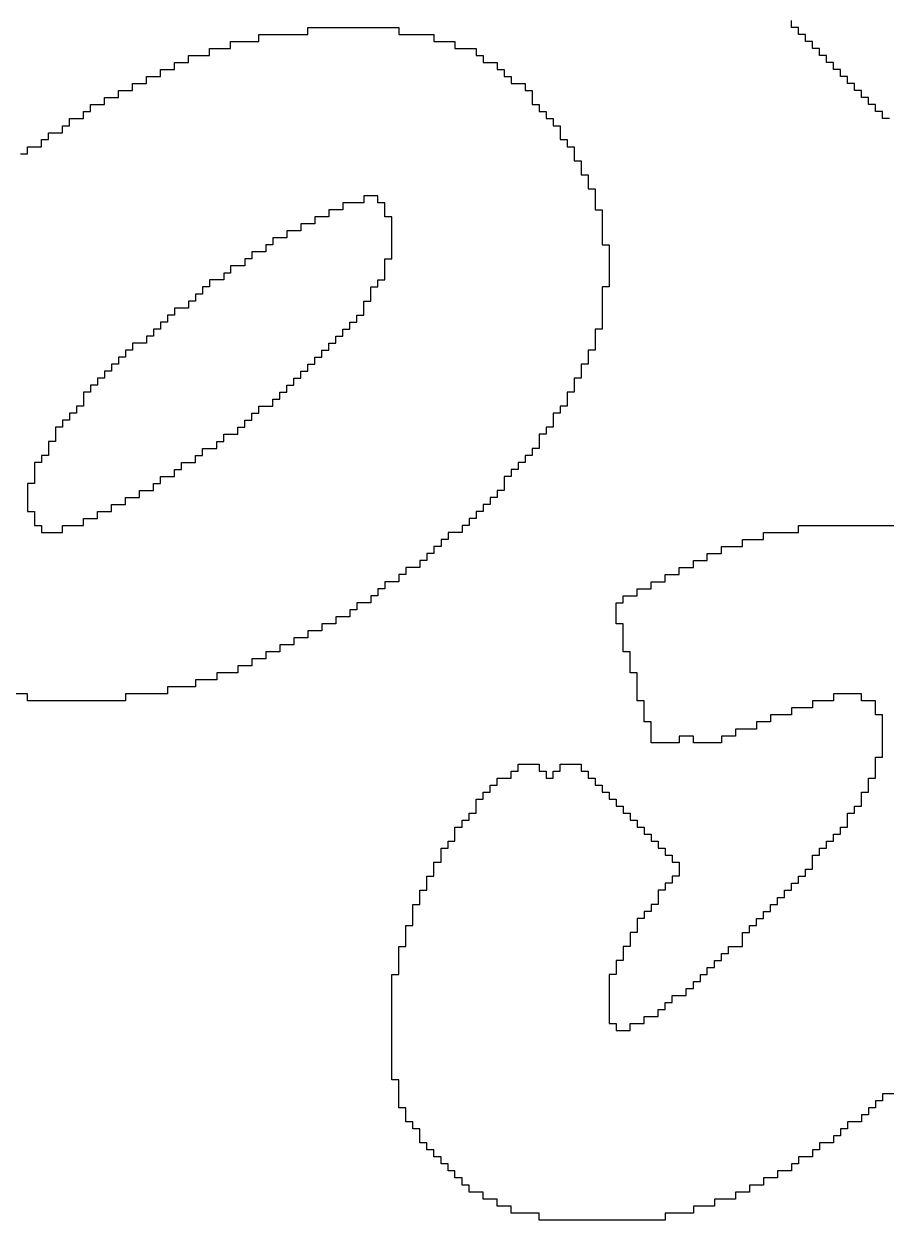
# Model space of a CAD drawing. Header units: millimetres. Extents: x 38.3 to 116.8, y 314 to 397.1.
# Drawn here: x 93.786 to 95.008, y 373.24 to 374.934 of the extents above; entities that cross this region are included whole.
import ezdxf

# ---------------------------------------------------------------- set-up
doc = ezdxf.new("R2010")
doc.units = ezdxf.units.MM
doc.layers.add('TopOverlay', color=2, linetype='Continuous')

# ---------------------------------------------------------------- blocks, each defined once
blk = doc.blocks.new('4S6TMP_L____85')
at = {"layer": 'TopOverlay'}
for p, q in [((-4.0592, -3.7853), (-4.0592, -3.7753)), ((-4.7446, -3.7952), (-4.7446, -3.7853)), ((-4.7446, -3.7853), (-4.6155, -3.7853)), ((-4.6155, -3.7853), (-4.6155, -3.7952)), ((-4.0492, -3.7853), (-4.0592, -3.7853)), ((-4.0492, -3.7952), (-4.0492, -3.7853)), ((-4.8539, -3.8151), (-4.8539, -3.8051)), ((-4.8539, -3.8051), (-4.8141, -3.8051)), ((-4.8141, -3.8051), (-4.8141, -3.7952)), ((-4.8141, -3.7952), (-4.7446, -3.7952)), ((-4.6155, -3.7952), (-4.5658, -3.7952)), ((-4.5658, -3.7952), (-4.5658, -3.8051)), ((-4.5658, -3.8051), (-4.536, -3.8051)), ((-4.536, -3.8051), (-4.536, -3.8151)), ((-4.0393, -3.7952), (-4.0492, -3.7952)), ((-4.0393, -3.8051), (-4.0393, -3.7952)), ((-4.0294, -3.8051), (-4.0393, -3.8051)), ((-4.0294, -3.8151), (-4.0294, -3.8051)), ((-4.9135, -3.8349), (-4.9135, -3.825)), ((-4.9135, -3.825), (-4.8837, -3.825)), ((-4.8837, -3.825), (-4.8837, -3.8151)), ((-4.8837, -3.8151), (-4.8539, -3.8151)), ((-4.536, -3.8151), (-4.5062, -3.8151)), ((-4.5062, -3.8151), (-4.5062, -3.825)), ((-4.5062, -3.825), (-4.4962, -3.825)), ((-4.4962, -3.825), (-4.4962, -3.8349)), ((-4.0194, -3.8151), (-4.0294, -3.8151)), ((-4.0194, -3.825), (-4.0194, -3.8151)), ((-4.0095, -3.825), (-4.0194, -3.825)), ((-4.0095, -3.8349), (-4.0095, -3.825)), ((-4.9333, -3.8449), (-4.9333, -3.8349)), ((-4.9333, -3.8349), (-4.9135, -3.8349)), ((-4.4962, -3.8349), (-4.4764, -3.8349)), ((-4.4764, -3.8349), (-4.4764, -3.8449)), ((-3.9996, -3.8349), (-4.0095, -3.8349)), ((-3.9996, -3.8449), (-3.9996, -3.8349)), ((-4.9731, -3.8647), (-4.9731, -3.8548)), ((-4.9731, -3.8548), (-4.9532, -3.8548)), ((-4.9532, -3.8548), (-4.9532, -3.8449)), ((-4.9532, -3.8449), (-4.9333, -3.8449)), ((-4.4764, -3.8449), (-4.4664, -3.8449)), ((-4.4664, -3.8449), (-4.4664, -3.8548)), ((-4.4664, -3.8548), (-4.4565, -3.8548)), ((-4.4565, -3.8548), (-4.4565, -3.8647)), ((-3.9896, -3.8449), (-3.9996, -3.8449)), ((-3.9896, -3.8548), (-3.9896, -3.8449)), ((-3.9797, -3.8548), (-3.9896, -3.8548)), ((-3.9797, -3.8647), (-3.9797, -3.8548)), ((-5.0128, -3.8846), (-5.0128, -3.8747)), ((-5.0128, -3.8747), (-4.9929, -3.8747)), ((-4.9929, -3.8747), (-4.9929, -3.8647)), ((-4.9929, -3.8647), (-4.9731, -3.8647)), ((-4.4565, -3.8647), (-4.4366, -3.8647)), ((-4.4366, -3.8647), (-4.4366, -3.8747)), ((-4.4366, -3.8747), (-4.4267, -3.8747)), ((-4.4267, -3.8747), (-4.4267, -3.8846)), ((-3.9697, -3.8647), (-3.9797, -3.8647)), ((-3.9697, -3.8747), (-3.9697, -3.8647)), ((-3.9598, -3.8747), (-3.9697, -3.8747)), ((-3.9598, -3.8846), (-3.9598, -3.8747)), ((-5.0525, -3.9045), (-5.0525, -3.8946)), ((-5.0525, -3.8946), (-5.0327, -3.8946)), ((-5.0327, -3.8946), (-5.0327, -3.8846)), ((-5.0327, -3.8846), (-5.0128, -3.8846)), ((-4.4267, -3.8846), (-4.4267, -3.8946)), ((-4.4267, -3.8946), (-4.4168, -3.8946)), ((-4.4168, -3.8946), (-4.4168, -3.9045)), ((-3.9499, -3.8846), (-3.9598, -3.8846)), ((-3.9499, -3.8946), (-3.9499, -3.8846)), ((-3.9399, -3.8946), (-3.9499, -3.8946)), ((-3.9399, -3.9045), (-3.9399, -3.8946)), ((-5.0625, -3.9144), (-5.0625, -3.9045)), ((-5.0625, -3.9045), (-5.0525, -3.9045)), ((-4.4168, -3.9045), (-4.4068, -3.9045)), ((-4.4068, -3.9045), (-4.4068, -3.9144)), ((-3.93, -3.9045), (-3.9399, -3.9045)), ((-3.93, -3.9144), (-3.93, -3.9045)), ((-5.0923, -3.9343), (-5.0923, -3.9244)), ((-5.0923, -3.9244), (-5.0823, -3.9244)), ((-5.0823, -3.9244), (-5.0823, -3.9144)), ((-5.0823, -3.9144), (-5.0625, -3.9144)), ((-4.4068, -3.9144), (-4.3969, -3.9144)), ((-4.3969, -3.9144), (-4.3969, -3.9244)), ((-4.3969, -3.9244), (-4.387, -3.9244)), ((-4.387, -3.9244), (-4.387, -3.9343)), ((-3.9201, -3.9144), (-3.93, -3.9144)), ((-5.1221, -3.9542), (-5.1221, -3.9442)), ((-5.1221, -3.9442), (-5.1121, -3.9442)), ((-5.1121, -3.9442), (-5.1121, -3.9343)), ((-5.1121, -3.9343), (-5.0923, -3.9343)), ((-4.387, -3.9343), (-4.387, -3.9442)), ((-4.387, -3.9442), (-4.377, -3.9442)), ((-4.377, -3.9442), (-4.377, -3.9542)), ((-5.1419, -3.9641), (-5.1419, -3.9542)), ((-5.1419, -3.9542), (-5.1221, -3.9542)), ((-4.377, -3.9542), (-4.3671, -3.9542)), ((-4.3671, -3.9542), (-4.3671, -3.9641)), ((-5.1519, -3.9641), (-5.1419, -3.9641)), ((-4.3671, -3.9641), (-4.3671, -3.974)), ((-4.3671, -3.974), (-4.3572, -3.974)), ((-4.3572, -3.974), (-4.3572, -3.984)), ((-4.3572, -3.984), (-4.3572, -3.9939)), ((-4.3572, -3.9939), (-4.3472, -3.9939)), ((-4.3472, -3.9939), (-4.3472, -4.0038)), ((-4.3472, -4.0038), (-4.3472, -4.0138)), ((-4.3472, -4.0138), (-4.3373, -4.0138)), ((-4.3373, -4.0138), (-4.3373, -4.0237)), ((-4.6453, -4.0237), (-4.6651, -4.0237)), ((-4.6651, -4.0237), (-4.6651, -4.0336)), ((-4.6453, -4.0336), (-4.6453, -4.0237)), ((-4.3373, -4.0237), (-4.3373, -4.0336)), ((-4.6949, -4.0436), (-4.7148, -4.0436)), ((-4.7148, -4.0436), (-4.7148, -4.0535)), ((-4.6651, -4.0336), (-4.6949, -4.0336)), ((-4.6949, -4.0336), (-4.6949, -4.0436)), ((-4.6353, -4.0336), (-4.6453, -4.0336)), ((-4.6353, -4.0436), (-4.6353, -4.0336)), ((-4.6353, -4.0535), (-4.6353, -4.0436)), ((-4.3373, -4.0336), (-4.3373, -4.0436)), ((-4.3373, -4.0436), (-4.3274, -4.0436)), ((-4.3274, -4.0436), (-4.3274, -4.0535)), ((-4.7347, -4.0634), (-4.7545, -4.0634)), ((-4.7545, -4.0634), (-4.7545, -4.0734)), ((-4.7148, -4.0535), (-4.7347, -4.0535)), ((-4.7347, -4.0535), (-4.7347, -4.0634)), ((-4.6254, -4.0535), (-4.6353, -4.0535)), ((-4.6254, -4.0634), (-4.6254, -4.0535)), ((-4.6254, -4.0734), (-4.6254, -4.0634)), ((-4.3274, -4.0535), (-4.3274, -4.0634)), ((-4.3274, -4.0634), (-4.3274, -4.0734)), ((-4.7545, -4.0734), (-4.7744, -4.0734)), ((-4.7744, -4.0734), (-4.7744, -4.0833)), ((-4.6254, -4.0833), (-4.6254, -4.0734)), ((-4.3274, -4.0734), (-4.3274, -4.0833)), ((-4.7943, -4.0932), (-4.8042, -4.0932)), ((-4.8042, -4.0932), (-4.8042, -4.1032)), ((-4.7744, -4.0833), (-4.7943, -4.0833)), ((-4.7943, -4.0833), (-4.7943, -4.0932)), ((-4.6254, -4.0932), (-4.6254, -4.0833)), ((-4.6254, -4.1032), (-4.6254, -4.0932)), ((-4.3274, -4.0833), (-4.3274, -4.0932)), ((-4.3274, -4.0932), (-4.3174, -4.0932)), ((-4.3174, -4.0932), (-4.3174, -4.1032)), ((-4.8241, -4.1131), (-4.834, -4.1131)), ((-4.834, -4.1131), (-4.834, -4.123)), ((-4.8042, -4.1032), (-4.8241, -4.1032)), ((-4.8241, -4.1032), (-4.8241, -4.1131)), ((-4.6353, -4.123), (-4.6353, -4.1131)), ((-4.6353, -4.1131), (-4.6254, -4.1131)), ((-4.6254, -4.1131), (-4.6254, -4.1032)), ((-4.3174, -4.1032), (-4.3174, -4.1131)), ((-4.3174, -4.1131), (-4.3174, -4.123)), ((-4.834, -4.123), (-4.8539, -4.123)), ((-4.8539, -4.123), (-4.8539, -4.133)), ((-4.6353, -4.133), (-4.6353, -4.123)), ((-4.3174, -4.123), (-4.3174, -4.133)), ((-4.8638, -4.1429), (-4.8837, -4.1429)), ((-4.8837, -4.1429), (-4.8837, -4.1528)), ((-4.8539, -4.133), (-4.8638, -4.133)), ((-4.8638, -4.133), (-4.8638, -4.1429)), ((-4.6453, -4.1528), (-4.6453, -4.1429)), ((-4.6453, -4.1429), (-4.6353, -4.1429)), ((-4.6353, -4.1429), (-4.6353, -4.133)), ((-4.3174, -4.133), (-4.3174, -4.1429)), ((-4.3174, -4.1429), (-4.3174, -4.1528)), ((-4.8936, -4.1628), (-4.9035, -4.1628)), ((-4.9035, -4.1628), (-4.9035, -4.1727)), ((-4.8837, -4.1528), (-4.8936, -4.1528)), ((-4.8936, -4.1528), (-4.8936, -4.1628)), ((-4.6552, -4.1628), (-4.6552, -4.1528)), ((-4.6552, -4.1528), (-4.6453, -4.1528)), ((-4.6552, -4.1727), (-4.6552, -4.1628)), ((-4.3174, -4.1528), (-4.3274, -4.1528)), ((-4.3274, -4.1528), (-4.3274, -4.1628)), ((-4.3274, -4.1628), (-4.3274, -4.1727)), ((-4.9135, -4.1826), (-4.9333, -4.1826)), ((-4.9333, -4.1826), (-4.9333, -4.1926)), ((-4.9035, -4.1727), (-4.9135, -4.1727)), ((-4.9135, -4.1727), (-4.9135, -4.1826)), ((-4.6651, -4.1826), (-4.6651, -4.1727)), ((-4.6651, -4.1727), (-4.6552, -4.1727)), ((-4.6651, -4.1926), (-4.6651, -4.1826)), ((-4.3274, -4.1727), (-4.3274, -4.1826)), ((-4.3274, -4.1826), (-4.3274, -4.1926)), ((-4.9333, -4.1926), (-4.9433, -4.1926)), ((-4.9433, -4.1926), (-4.9433, -4.2025)), ((-4.6751, -4.2025), (-4.6751, -4.1926)), ((-4.6751, -4.1926), (-4.6651, -4.1926)), ((-4.3274, -4.1926), (-4.3274, -4.2025)), ((-4.9532, -4.2124), (-4.9631, -4.2124)), ((-4.9631, -4.2124), (-4.9631, -4.2224)), ((-4.9433, -4.2025), (-4.9532, -4.2025)), ((-4.9532, -4.2025), (-4.9532, -4.2124)), ((-4.6949, -4.2224), (-4.6949, -4.2124)), ((-4.6949, -4.2124), (-4.685, -4.2124)), ((-4.685, -4.2124), (-4.685, -4.2025)), ((-4.685, -4.2025), (-4.6751, -4.2025)), ((-4.3274, -4.2124), (-4.3373, -4.2124)), ((-4.3373, -4.2124), (-4.3373, -4.2224)), ((-4.3274, -4.2025), (-4.3274, -4.2124)), ((-4.9731, -4.2323), (-4.9929, -4.2323)), ((-4.9929, -4.2323), (-4.9929, -4.2422)), ((-4.9631, -4.2224), (-4.9731, -4.2224)), ((-4.9731, -4.2224), (-4.9731, -4.2323)), ((-4.7148, -4.2422), (-4.7148, -4.2323)), ((-4.7148, -4.2323), (-4.7049, -4.2323)), ((-4.7049, -4.2323), (-4.7049, -4.2224)), ((-4.7049, -4.2224), (-4.6949, -4.2224)), ((-4.3373, -4.2224), (-4.3373, -4.2323)), ((-4.3373, -4.2323), (-4.3373, -4.2422)), ((-4.9929, -4.2422), (-5.0029, -4.2422)), ((-5.0029, -4.2422), (-5.0029, -4.2522)), ((-4.7247, -4.2522), (-4.7247, -4.2422)), ((-4.7247, -4.2422), (-4.7148, -4.2422)), ((-4.3373, -4.2422), (-4.3472, -4.2422)), ((-4.3472, -4.2422), (-4.3472, -4.2522)), ((-5.0128, -4.2621), (-5.0227, -4.2621)), ((-5.0227, -4.2621), (-5.0227, -4.272)), ((-5.0029, -4.2522), (-5.0128, -4.2522)), ((-5.0128, -4.2522), (-5.0128, -4.2621)), ((-4.7446, -4.272), (-4.7446, -4.2621)), ((-4.7446, -4.2621), (-4.7347, -4.2621)), ((-4.7347, -4.2621), (-4.7347, -4.2522)), ((-4.7347, -4.2522), (-4.7247, -4.2522)), ((-4.3472, -4.2621), (-4.3572, -4.2621)), ((-4.3572, -4.2621), (-4.3572, -4.272)), ((-4.3472, -4.2522), (-4.3472, -4.2621)), ((-5.0327, -4.282), (-5.0426, -4.282)), ((-5.0426, -4.282), (-5.0426, -4.2919)), ((-5.0227, -4.272), (-5.0327, -4.272)), ((-5.0327, -4.272), (-5.0327, -4.282)), ((-4.7645, -4.2919), (-4.7645, -4.282)), ((-4.7645, -4.282), (-4.7545, -4.282)), ((-4.7545, -4.282), (-4.7545, -4.272)), ((-4.7545, -4.272), (-4.7446, -4.272)), ((-4.3572, -4.282), (-4.3671, -4.282)), ((-4.3671, -4.282), (-4.3671, -4.2919)), ((-4.3572, -4.272), (-4.3572, -4.282)), ((-5.0525, -4.3018), (-5.0625, -4.3018)), ((-5.0625, -4.3018), (-5.0625, -4.3118)), ((-5.0426, -4.2919), (-5.0525, -4.2919)), ((-5.0525, -4.2919), (-5.0525, -4.3018)), ((-4.7843, -4.3118), (-4.7843, -4.3018)), ((-4.7843, -4.3018), (-4.7744, -4.3018)), ((-4.7744, -4.3018), (-4.7744, -4.2919)), ((-4.7744, -4.2919), (-4.7645, -4.2919)), ((-4.3671, -4.3018), (-4.377, -4.3018)), ((-4.377, -4.3018), (-4.377, -4.3118)), ((-4.3671, -4.2919), (-4.3671, -4.3018)), ((-5.0625, -4.3118), (-5.0625, -4.3217)), ((-4.7943, -4.3217), (-4.7943, -4.3118)), ((-4.7943, -4.3118), (-4.7843, -4.3118)), ((-4.377, -4.3118), (-4.377, -4.3217)), ((-5.0724, -4.3316), (-5.0823, -4.3316)), ((-5.0823, -4.3316), (-5.0823, -4.3416)), ((-5.0625, -4.3217), (-5.0724, -4.3217)), ((-5.0724, -4.3217), (-5.0724, -4.3316)), ((-4.8241, -4.3416), (-4.8241, -4.3316)), ((-4.8241, -4.3316), (-4.8141, -4.3316)), ((-4.8141, -4.3316), (-4.8141, -4.3217)), ((-4.8141, -4.3217), (-4.7943, -4.3217)), ((-4.387, -4.3316), (-4.3969, -4.3316)), ((-4.3969, -4.3316), (-4.3969, -4.3416)), ((-4.377, -4.3217), (-4.387, -4.3217)), ((-4.387, -4.3217), (-4.387, -4.3316)), ((-5.0923, -4.3515), (-5.1022, -4.3515)), ((-5.1022, -4.3515), (-5.1022, -4.3614)), ((-5.0823, -4.3416), (-5.0923, -4.3416)), ((-5.0923, -4.3416), (-5.0923, -4.3515)), ((-4.8439, -4.3614), (-4.8439, -4.3515)), ((-4.8439, -4.3515), (-4.834, -4.3515)), ((-4.834, -4.3515), (-4.834, -4.3416)), ((-4.834, -4.3416), (-4.8241, -4.3416)), ((-4.3969, -4.3515), (-4.4068, -4.3515)), ((-4.4068, -4.3515), (-4.4068, -4.3614)), ((-4.3969, -4.3416), (-4.3969, -4.3515)), ((-5.1022, -4.3614), (-5.1022, -4.3714)), ((-4.8638, -4.3714), (-4.8638, -4.3614)), ((-4.8638, -4.3614), (-4.8439, -4.3614)), ((-4.4068, -4.3614), (-4.4168, -4.3614)), ((-4.4168, -4.3614), (-4.4168, -4.3714)), ((-5.1022, -4.3714), (-5.1121, -4.3714)), ((-5.1121, -4.3714), (-5.1121, -4.3813)), ((-5.1121, -4.3813), (-5.1121, -4.3912)), ((-4.8936, -4.3912), (-4.8936, -4.3813)), ((-4.8936, -4.3813), (-4.8737, -4.3813)), ((-4.8737, -4.3813), (-4.8737, -4.3714)), ((-4.8737, -4.3714), (-4.8638, -4.3714)), ((-4.4168, -4.3813), (-4.4267, -4.3813)), ((-4.4267, -4.3813), (-4.4267, -4.3912)), ((-4.4168, -4.3714), (-4.4168, -4.3813)), ((-5.1221, -4.4012), (-5.132, -4.4012)), ((-5.132, -4.4012), (-5.132, -4.4111)), ((-5.1121, -4.3912), (-5.1221, -4.3912)), ((-5.1221, -4.3912), (-5.1221, -4.4012)), ((-4.9234, -4.4111), (-4.9234, -4.4012)), ((-4.9234, -4.4012), (-4.9035, -4.4012)), ((-4.9035, -4.4012), (-4.9035, -4.3912)), ((-4.9035, -4.3912), (-4.8936, -4.3912)), ((-4.4366, -4.4012), (-4.4466, -4.4012)), ((-4.4466, -4.4012), (-4.4466, -4.4111)), ((-4.4267, -4.3912), (-4.4366, -4.3912)), ((-4.4366, -4.3912), (-4.4366, -4.4012)), ((-5.132, -4.4111), (-5.132, -4.421)), ((-4.9333, -4.421), (-4.9333, -4.4111)), ((-4.9333, -4.4111), (-4.9234, -4.4111)), ((-4.4466, -4.4111), (-4.4565, -4.4111)), ((-4.4565, -4.4111), (-4.4565, -4.421)), ((-5.132, -4.431), (-5.1419, -4.431)), ((-5.1419, -4.431), (-5.1419, -4.4409)), ((-5.132, -4.421), (-5.132, -4.431)), ((-4.9631, -4.4409), (-4.9631, -4.431)), ((-4.9631, -4.431), (-4.9532, -4.431)), ((-4.9532, -4.431), (-4.9532, -4.421)), ((-4.9532, -4.421), (-4.9333, -4.421)), ((-4.4565, -4.421), (-4.4664, -4.421)), ((-4.4664, -4.421), (-4.4664, -4.431)), ((-4.4664, -4.431), (-4.4664, -4.4409)), ((-5.1419, -4.4409), (-5.1419, -4.4508)), ((-5.1419, -4.4508), (-5.1419, -4.4608)), ((-5.0029, -4.4608), (-5.0029, -4.4508)), ((-5.0029, -4.4508), (-4.983, -4.4508)), ((-4.983, -4.4508), (-4.983, -4.4409)), ((-4.983, -4.4409), (-4.9631, -4.4409)), ((-4.4764, -4.4508), (-4.4863, -4.4508)), ((-4.4863, -4.4508), (-4.4863, -4.4608)), ((-4.4664, -4.4409), (-4.4764, -4.4409)), ((-4.4764, -4.4409), (-4.4764, -4.4508)), ((-5.1419, -4.4608), (-5.1419, -4.4707)), ((-5.1419, -4.4707), (-5.132, -4.4707)), ((-5.132, -4.4707), (-5.132, -4.4807)), ((-5.0426, -4.4807), (-5.0426, -4.4707)), ((-5.0426, -4.4707), (-5.0227, -4.4707)), ((-5.0227, -4.4707), (-5.0227, -4.4608)), ((-5.0227, -4.4608), (-5.0029, -4.4608)), ((-4.4962, -4.4707), (-4.5062, -4.4707)), ((-4.5062, -4.4707), (-4.5062, -4.4807)), ((-4.4863, -4.4608), (-4.4962, -4.4608)), ((-4.4962, -4.4608), (-4.4962, -4.4707)), ((-5.132, -4.4807), (-5.132, -4.4906)), ((-5.0625, -4.4906), (-5.0625, -4.4807)), ((-5.0625, -4.4807), (-5.0426, -4.4807)), ((-4.5062, -4.4807), (-4.5161, -4.4807)), ((-4.5161, -4.4807), (-4.5161, -4.4906)), ((-5.132, -4.4906), (-5.1221, -4.4906)), ((-5.1221, -4.4906), (-5.1221, -4.5005)), ((-5.1221, -4.5005), (-5.0923, -4.5005)), ((-5.0923, -4.5005), (-5.0923, -4.4906)), ((-5.0923, -4.4906), (-5.0625, -4.4906)), ((-4.526, -4.5005), (-4.5459, -4.5005)), ((-4.5459, -4.5005), (-4.5459, -4.5105)), ((-4.5161, -4.4906), (-4.526, -4.4906)), ((-4.526, -4.4906), (-4.526, -4.5005)), ((-4.0989, -4.5105), (-4.0989, -4.5005)), ((-4.0989, -4.5005), (-4.0492, -4.5005)), ((-4.0492, -4.5005), (-4.0492, -4.4906)), ((-4.0492, -4.4906), (-3.8406, -4.4906)), ((-4.5558, -4.5204), (-4.5658, -4.5204)), ((-4.5658, -4.5204), (-4.5658, -4.5303)), ((-4.5459, -4.5105), (-4.5558, -4.5105)), ((-4.5558, -4.5105), (-4.5558, -4.5204)), ((-4.1585, -4.5303), (-4.1585, -4.5204)), ((-4.1585, -4.5204), (-4.1287, -4.5204)), ((-4.1287, -4.5204), (-4.1287, -4.5105)), ((-4.1287, -4.5105), (-4.0989, -4.5105)), ((-4.5658, -4.5303), (-4.5757, -4.5303)), ((-4.5757, -4.5303), (-4.5757, -4.5403)), ((-4.1784, -4.5403), (-4.1784, -4.5303)), ((-4.1784, -4.5303), (-4.1585, -4.5303)), ((-4.5856, -4.5502), (-4.6055, -4.5502)), ((-4.6055, -4.5502), (-4.6055, -4.5601)), ((-4.5757, -4.5403), (-4.5856, -4.5403)), ((-4.5856, -4.5403), (-4.5856, -4.5502)), ((-4.2181, -4.5601), (-4.2181, -4.5502)), ((-4.2181, -4.5502), (-4.1982, -4.5502)), ((-4.1982, -4.5502), (-4.1982, -4.5403)), ((-4.1982, -4.5403), (-4.1784, -4.5403)), ((-4.6155, -4.5701), (-4.6353, -4.5701)), ((-4.6353, -4.5701), (-4.6353, -4.58)), ((-4.6055, -4.5601), (-4.6155, -4.5601)), ((-4.6155, -4.5601), (-4.6155, -4.5701)), ((-4.2578, -4.58), (-4.2578, -4.5701)), ((-4.2578, -4.5701), (-4.238, -4.5701)), ((-4.238, -4.5701), (-4.238, -4.5601)), ((-4.238, -4.5601), (-4.2181, -4.5601)), ((-4.6453, -4.5899), (-4.6552, -4.5899)), ((-4.6552, -4.5899), (-4.6552, -4.5999)), ((-4.6353, -4.58), (-4.6453, -4.58)), ((-4.6453, -4.58), (-4.6453, -4.5899)), ((-4.2976, -4.5999), (-4.2976, -4.5899)), ((-4.2976, -4.5899), (-4.2777, -4.5899)), ((-4.2777, -4.5899), (-4.2777, -4.58)), ((-4.2777, -4.58), (-4.2578, -4.58)), ((-4.6552, -4.5999), (-4.6751, -4.5999)), ((-4.6751, -4.5999), (-4.6751, -4.6098)), ((-4.3075, -4.6098), (-4.3075, -4.5999)), ((-4.3075, -4.5999), (-4.2976, -4.5999)), ((-4.685, -4.6197), (-4.7049, -4.6197)), ((-4.7049, -4.6197), (-4.7049, -4.6297)), ((-4.6751, -4.6098), (-4.685, -4.6098)), ((-4.685, -4.6098), (-4.685, -4.6197)), ((-4.3075, -4.6197), (-4.3075, -4.6098)), ((-4.3075, -4.6297), (-4.3075, -4.6197)), ((-4.7247, -4.6396), (-4.7446, -4.6396)), ((-4.7446, -4.6396), (-4.7446, -4.6495)), ((-4.7049, -4.6297), (-4.7247, -4.6297)), ((-4.7247, -4.6297), (-4.7247, -4.6396)), ((-4.2976, -4.6297), (-4.3075, -4.6297)), ((-4.2976, -4.6396), (-4.2976, -4.6297)), ((-4.2976, -4.6495), (-4.2976, -4.6396)), ((-4.7446, -4.6495), (-4.7645, -4.6495)), ((-4.7645, -4.6495), (-4.7645, -4.6595)), ((-4.2976, -4.6595), (-4.2976, -4.6495)), ((-4.7843, -4.6694), (-4.8042, -4.6694)), ((-4.8042, -4.6694), (-4.8042, -4.6793)), ((-4.7645, -4.6595), (-4.7843, -4.6595)), ((-4.7843, -4.6595), (-4.7843, -4.6694)), ((-4.2976, -4.6694), (-4.2976, -4.6595)), ((-4.2876, -4.6694), (-4.2976, -4.6694)), ((-4.2876, -4.6793), (-4.2876, -4.6694)), ((-4.8241, -4.6893), (-4.8439, -4.6893)), ((-4.8439, -4.6893), (-4.8439, -4.6992)), ((-4.8042, -4.6793), (-4.8241, -4.6793)), ((-4.8241, -4.6793), (-4.8241, -4.6893)), ((-4.2876, -4.6893), (-4.2876, -4.6793)), ((-4.2876, -4.6992), (-4.2876, -4.6893)), ((-4.8439, -4.6992), (-4.8737, -4.6992)), ((-4.8737, -4.6992), (-4.8737, -4.7091)), ((-4.2777, -4.6992), (-4.2876, -4.6992)), ((-4.2777, -4.7091), (-4.2777, -4.6992)), ((-4.9035, -4.7191), (-4.9433, -4.7191)), ((-4.9433, -4.7191), (-4.9433, -4.729)), ((-4.8737, -4.7091), (-4.9035, -4.7091)), ((-4.9035, -4.7091), (-4.9035, -4.7191)), ((-4.2777, -4.7191), (-4.2777, -4.7091)), ((-4.2777, -4.729), (-4.2777, -4.7191)), ((-5.1419, -4.729), (-5.2016, -4.729)), ((-5.1419, -4.7389), (-5.1419, -4.729)), ((-5.0029, -4.7389), (-5.1419, -4.7389)), ((-4.9433, -4.729), (-5.0029, -4.729)), ((-5.0029, -4.729), (-5.0029, -4.7389)), ((-4.2777, -4.7389), (-4.2777, -4.729)), ((-4.2678, -4.7389), (-4.2777, -4.7389)), ((-4.2678, -4.7489), (-4.2678, -4.7389)), ((-3.9996, -4.7389), (-4.0294, -4.7389)), ((-4.0294, -4.7389), (-4.0294, -4.7489)), ((-3.9598, -4.729), (-3.9996, -4.729)), ((-3.9996, -4.729), (-3.9996, -4.7389)), ((-3.9598, -4.7389), (-3.9598, -4.729)), ((-3.9399, -4.7389), (-3.9598, -4.7389)), ((-3.9399, -4.7489), (-3.9399, -4.7389)), ((-4.2678, -4.7588), (-4.2678, -4.7489)), ((-4.2678, -4.7687), (-4.2678, -4.7588)), ((-4.0592, -4.7588), (-4.089, -4.7588)), ((-4.089, -4.7588), (-4.089, -4.7687)), ((-4.0294, -4.7489), (-4.0592, -4.7489)), ((-4.0592, -4.7489), (-4.0592, -4.7588)), ((-3.9399, -4.7588), (-3.9399, -4.7489)), ((-3.93, -4.7588), (-3.9399, -4.7588)), ((-3.93, -4.7687), (-3.93, -4.7588)), ((-4.2578, -4.7687), (-4.2678, -4.7687)), ((-4.2578, -4.7787), (-4.2578, -4.7687)), ((-4.089, -4.7687), (-4.1088, -4.7687)), ((-4.1088, -4.7687), (-4.1088, -4.7787)), ((-3.93, -4.7787), (-3.93, -4.7687)), ((-4.2578, -4.7886), (-4.2578, -4.7787)), ((-4.2578, -4.7985), (-4.2578, -4.7886)), ((-4.1982, -4.7886), (-4.2181, -4.7886)), ((-4.2181, -4.7886), (-4.2181, -4.7985)), ((-4.1982, -4.7985), (-4.1982, -4.7886)), ((-4.1386, -4.7886), (-4.1585, -4.7886)), ((-4.1585, -4.7886), (-4.1585, -4.7985)), ((-4.1088, -4.7787), (-4.1386, -4.7787)), ((-4.1386, -4.7787), (-4.1386, -4.7886)), ((-3.93, -4.7886), (-3.93, -4.7787)), ((-3.93, -4.7985), (-3.93, -4.7886)), ((-4.2181, -4.7985), (-4.2578, -4.7985)), ((-4.1585, -4.7985), (-4.1982, -4.7985)), ((-3.93, -4.8085), (-3.93, -4.7985)), ((-3.93, -4.8184), (-3.93, -4.8085)), ((-3.9399, -4.8283), (-3.9399, -4.8184)), ((-3.9399, -4.8184), (-3.93, -4.8184)), ((-4.4565, -4.8482), (-4.4565, -4.8383)), ((-4.4565, -4.8383), (-4.4466, -4.8383)), ((-4.4466, -4.8383), (-4.4466, -4.8283)), ((-4.4466, -4.8283), (-4.4168, -4.8283)), ((-4.4168, -4.8283), (-4.4168, -4.8383)), ((-4.4168, -4.8383), (-4.4068, -4.8383)), ((-4.4068, -4.8383), (-4.4068, -4.8482)), ((-4.3969, -4.8482), (-4.3969, -4.8383)), ((-4.3969, -4.8383), (-4.387, -4.8383)), ((-4.387, -4.8383), (-4.387, -4.8283)), ((-4.387, -4.8283), (-4.3572, -4.8283)), ((-4.3572, -4.8283), (-4.3572, -4.8383)), ((-4.3572, -4.8383), (-4.3472, -4.8383)), ((-4.3472, -4.8383), (-4.3472, -4.8482)), ((-3.9399, -4.8383), (-3.9399, -4.8283)), ((-3.9399, -4.8482), (-3.9399, -4.8383)), ((-4.4863, -4.8681), (-4.4863, -4.8581)), ((-4.4863, -4.8581), (-4.4764, -4.8581)), ((-4.4764, -4.8581), (-4.4764, -4.8482)), ((-4.4764, -4.8482), (-4.4565, -4.8482)), ((-4.4068, -4.8482), (-4.3969, -4.8482)), ((-4.3472, -4.8482), (-4.3373, -4.8482)), ((-4.3373, -4.8482), (-4.3373, -4.8581)), ((-4.3373, -4.8581), (-4.3274, -4.8581)), ((-4.3274, -4.8581), (-4.3274, -4.8681)), ((-3.9499, -4.8581), (-3.9499, -4.8482)), ((-3.9499, -4.8482), (-3.9399, -4.8482)), ((-3.9499, -4.8681), (-3.9499, -4.8581)), ((-4.4962, -4.878), (-4.4962, -4.8681)), ((-4.4962, -4.8681), (-4.4863, -4.8681)), ((-4.3274, -4.8681), (-4.3174, -4.8681)), ((-4.3174, -4.8681), (-4.3174, -4.878)), ((-3.9598, -4.878), (-3.9598, -4.8681)), ((-3.9598, -4.8681), (-3.9499, -4.8681)), ((-4.5062, -4.8879), (-4.5062, -4.878)), ((-4.5062, -4.878), (-4.4962, -4.878)), ((-4.5062, -4.8979), (-4.5062, -4.8879)), ((-4.3174, -4.878), (-4.3075, -4.878)), ((-4.3075, -4.878), (-4.3075, -4.8879)), ((-4.3075, -4.8879), (-4.2976, -4.8879)), ((-4.2976, -4.8879), (-4.2976, -4.8979)), ((-3.9697, -4.8979), (-3.9697, -4.8879)), ((-3.9697, -4.8879), (-3.9598, -4.8879)), ((-3.9598, -4.8879), (-3.9598, -4.878)), ((-4.526, -4.9177), (-4.526, -4.9078)), ((-4.526, -4.9078), (-4.5161, -4.9078)), ((-4.5161, -4.9078), (-4.5161, -4.8979)), ((-4.5161, -4.8979), (-4.5062, -4.8979)), ((-4.2976, -4.8979), (-4.2876, -4.8979)), ((-4.2876, -4.8979), (-4.2876, -4.9078)), ((-4.2876, -4.9078), (-4.2777, -4.9078)), ((-4.2777, -4.9078), (-4.2777, -4.9177)), ((-3.9797, -4.9078), (-3.9797, -4.8979)), ((-3.9797, -4.8979), (-3.9697, -4.8979)), ((-3.9797, -4.9177), (-3.9797, -4.9078)), ((-4.536, -4.9277), (-4.536, -4.9177)), ((-4.536, -4.9177), (-4.526, -4.9177)), ((-4.536, -4.9376), (-4.536, -4.9277)), ((-4.2777, -4.9177), (-4.2678, -4.9177)), ((-4.2678, -4.9177), (-4.2678, -4.9277)), ((-4.2678, -4.9277), (-4.2578, -4.9277)), ((-4.2578, -4.9277), (-4.2578, -4.9376)), ((-3.9996, -4.9376), (-3.9996, -4.9277)), ((-3.9996, -4.9277), (-3.9896, -4.9277)), ((-3.9896, -4.9277), (-3.9896, -4.9177)), ((-3.9896, -4.9177), (-3.9797, -4.9177)), ((-4.5459, -4.9475), (-4.5459, -4.9376)), ((-4.5459, -4.9376), (-4.536, -4.9376)), ((-4.2578, -4.9376), (-4.2479, -4.9376)), ((-4.2479, -4.9376), (-4.2479, -4.9475)), ((-4.0095, -4.9475), (-4.0095, -4.9376)), ((-4.0095, -4.9376), (-3.9996, -4.9376)), ((-4.5558, -4.9575), (-4.5558, -4.9475)), ((-4.5558, -4.9475), (-4.5459, -4.9475)), ((-4.5558, -4.9674), (-4.5558, -4.9575)), ((-4.2479, -4.9475), (-4.238, -4.9475)), ((-4.238, -4.9475), (-4.238, -4.9575)), ((-4.238, -4.9575), (-4.228, -4.9575)), ((-4.228, -4.9575), (-4.228, -4.9674)), ((-4.0294, -4.9674), (-4.0294, -4.9575)), ((-4.0294, -4.9575), (-4.0194, -4.9575)), ((-4.0194, -4.9575), (-4.0194, -4.9475)), ((-4.0194, -4.9475), (-4.0095, -4.9475)), ((-4.5658, -4.9773), (-4.5658, -4.9674)), ((-4.5658, -4.9674), (-4.5558, -4.9674)), ((-4.5658, -4.9873), (-4.5658, -4.9773)), ((-4.228, -4.9674), (-4.2181, -4.9674)), ((-4.2181, -4.9674), (-4.2181, -4.9773)), ((-4.2181, -4.9773), (-4.2181, -4.9873)), ((-4.0393, -4.9873), (-4.0393, -4.9773)), ((-4.0393, -4.9773), (-4.0294, -4.9773)), ((-4.0294, -4.9773), (-4.0294, -4.9674)), ((-4.5757, -4.9972), (-4.5757, -4.9873)), ((-4.5757, -4.9873), (-4.5658, -4.9873)), ((-4.2181, -4.9873), (-4.228, -4.9873)), ((-4.228, -4.9873), (-4.228, -4.9972)), ((-4.0492, -4.9972), (-4.0492, -4.9873)), ((-4.0492, -4.9873), (-4.0393, -4.9873)), ((-4.5856, -5.0171), (-4.5856, -5.0071)), ((-4.5856, -5.0071), (-4.5757, -5.0071)), ((-4.5757, -5.0071), (-4.5757, -4.9972)), ((-4.238, -5.0071), (-4.2479, -5.0071)), ((-4.2479, -5.0071), (-4.2479, -5.0171)), ((-4.228, -4.9972), (-4.238, -4.9972)), ((-4.238, -4.9972), (-4.238, -5.0071)), ((-4.0691, -5.0171), (-4.0691, -5.0071)), ((-4.0691, -5.0071), (-4.0592, -5.0071)), ((-4.0592, -5.0071), (-4.0592, -4.9972)), ((-4.0592, -4.9972), (-4.0492, -4.9972)), ((-4.5956, -5.0369), (-4.5956, -5.027)), ((-4.5956, -5.027), (-4.5856, -5.027)), ((-4.5856, -5.027), (-4.5856, -5.0171)), ((-4.2479, -5.027), (-4.2578, -5.027)), ((-4.2578, -5.027), (-4.2578, -5.0369)), ((-4.2479, -5.0171), (-4.2479, -5.027)), ((-4.089, -5.0369), (-4.089, -5.027)), ((-4.089, -5.027), (-4.079, -5.027)), ((-4.079, -5.027), (-4.079, -5.0171)), ((-4.079, -5.0171), (-4.0691, -5.0171)), ((-4.5956, -5.0469), (-4.5956, -5.0369)), ((-4.5956, -5.0568), (-4.5956, -5.0469)), ((-4.2678, -5.0469), (-4.2777, -5.0469)), ((-4.2777, -5.0469), (-4.2777, -5.0568)), ((-4.2578, -5.0369), (-4.2678, -5.0369)), ((-4.2678, -5.0369), (-4.2678, -5.0469)), ((-4.1088, -5.0568), (-4.1088, -5.0469)), ((-4.1088, -5.0469), (-4.0989, -5.0469)), ((-4.0989, -5.0469), (-4.0989, -5.0369)), ((-4.0989, -5.0369), (-4.089, -5.0369)), ((-4.6055, -5.0668), (-4.6055, -5.0568)), ((-4.6055, -5.0568), (-4.5956, -5.0568)), ((-4.2777, -5.0568), (-4.2777, -5.0668)), ((-4.1188, -5.0668), (-4.1188, -5.0568)), ((-4.1188, -5.0568), (-4.1088, -5.0568)), ((-4.6055, -5.0767), (-4.6055, -5.0668)), ((-4.6055, -5.0866), (-4.6055, -5.0767)), ((-4.2777, -5.0668), (-4.2876, -5.0668)), ((-4.2876, -5.0668), (-4.2876, -5.0767)), ((-4.2876, -5.0767), (-4.2876, -5.0866)), ((-4.1287, -5.0767), (-4.1287, -5.0668)), ((-4.1287, -5.0668), (-4.1188, -5.0668)), ((-4.1287, -5.0866), (-4.1287, -5.0767)), ((-4.6155, -5.0966), (-4.6155, -5.0866)), ((-4.6155, -5.0866), (-4.6055, -5.0866)), ((-4.6155, -5.1065), (-4.6155, -5.0966)), ((-4.2876, -5.0866), (-4.2976, -5.0866)), ((-4.2976, -5.0866), (-4.2976, -5.0966)), ((-4.2976, -5.0966), (-4.2976, -5.1065)), ((-4.1585, -5.1065), (-4.1585, -5.0966)), ((-4.1585, -5.0966), (-4.1486, -5.0966)), ((-4.1486, -5.0966), (-4.1486, -5.0866)), ((-4.1486, -5.0866), (-4.1287, -5.0866)), ((-4.6155, -5.1164), (-4.6155, -5.1065)), ((-4.2976, -5.1065), (-4.3075, -5.1065)), ((-4.3075, -5.1065), (-4.3075, -5.1164)), ((-4.1684, -5.1164), (-4.1684, -5.1065)), ((-4.1684, -5.1065), (-4.1585, -5.1065)), ((-4.6254, -5.1363), (-4.6254, -5.1264)), ((-4.6254, -5.1264), (-4.6155, -5.1264)), ((-4.6155, -5.1264), (-4.6155, -5.1164)), ((-4.3075, -5.1264), (-4.3174, -5.1264)), ((-4.3174, -5.1264), (-4.3174, -5.1363)), ((-4.3075, -5.1164), (-4.3075, -5.1264)), ((-4.1883, -5.1363), (-4.1883, -5.1264)), ((-4.1883, -5.1264), (-4.1784, -5.1264)), ((-4.1784, -5.1264), (-4.1784, -5.1164)), ((-4.1784, -5.1164), (-4.1684, -5.1164)), ((-4.6254, -5.1462), (-4.6254, -5.1363)), ((-4.6254, -5.1562), (-4.6254, -5.1462)), ((-4.3174, -5.1363), (-4.3174, -5.1462)), ((-4.3174, -5.1462), (-4.3174, -5.1562)), ((-4.2082, -5.1562), (-4.2082, -5.1462)), ((-4.2082, -5.1462), (-4.1982, -5.1462)), ((-4.1982, -5.1462), (-4.1982, -5.1363)), ((-4.1982, -5.1363), (-4.1883, -5.1363)), ((-4.6254, -5.1661), (-4.6254, -5.1562)), ((-4.3174, -5.1562), (-4.3174, -5.1661)), ((-4.228, -5.1661), (-4.228, -5.1562)), ((-4.228, -5.1562), (-4.2082, -5.1562)), ((-4.6254, -5.176), (-4.6254, -5.1661)), ((-4.6254, -5.186), (-4.6254, -5.176)), ((-4.3174, -5.1661), (-4.3174, -5.176)), ((-4.3174, -5.176), (-4.3174, -5.186)), ((-4.2479, -5.186), (-4.2479, -5.176)), ((-4.2479, -5.176), (-4.238, -5.176)), ((-4.238, -5.176), (-4.238, -5.1661)), ((-4.238, -5.1661), (-4.228, -5.1661)), ((-4.6254, -5.1959), (-4.6254, -5.186)), ((-4.6254, -5.2058), (-4.6254, -5.1959)), ((-4.3174, -5.186), (-4.3174, -5.1959)), ((-4.3174, -5.1959), (-4.3075, -5.1959)), ((-4.3075, -5.1959), (-4.3075, -5.2058)), ((-4.2876, -5.2058), (-4.2876, -5.1959)), ((-4.2876, -5.1959), (-4.2678, -5.1959)), ((-4.2678, -5.1959), (-4.2678, -5.186)), ((-4.2678, -5.186), (-4.2479, -5.186)), ((-4.6254, -5.2158), (-4.6254, -5.2058)), ((-4.6254, -5.2257), (-4.6254, -5.2158)), ((-4.3075, -5.2058), (-4.2876, -5.2058)), ((-4.6254, -5.2356), (-4.6254, -5.2257)), ((-4.6254, -5.2456), (-4.6254, -5.2356)), ((-4.6254, -5.2555), (-4.6254, -5.2456)), ((-4.6254, -5.2654), (-4.6254, -5.2555)), ((-4.6254, -5.2754), (-4.6254, -5.2654)), ((-4.6155, -5.2754), (-4.6254, -5.2754)), ((-4.6155, -5.2853), (-4.6155, -5.2754)), ((-4.6155, -5.2952), (-4.6155, -5.2853)), ((-4.6155, -5.3052), (-4.6155, -5.2952)), ((-3.9101, -5.2952), (-3.93, -5.2952)), ((-3.93, -5.2952), (-3.93, -5.3052)), ((-4.6155, -5.3151), (-4.6155, -5.3052)), ((-4.6055, -5.3151), (-4.6155, -5.3151)), ((-4.6055, -5.325), (-4.6055, -5.3151)), ((-3.9399, -5.3151), (-3.9499, -5.3151)), ((-3.9499, -5.3151), (-3.9499, -5.325)), ((-3.93, -5.3052), (-3.9399, -5.3052)), ((-3.9399, -5.3052), (-3.9399, -5.3151)), ((-4.6055, -5.335), (-4.6055, -5.325)), ((-4.5956, -5.335), (-4.6055, -5.335)), ((-4.5956, -5.3449), (-4.5956, -5.335)), ((-3.9598, -5.335), (-3.9797, -5.335)), ((-3.9797, -5.335), (-3.9797, -5.3449)), ((-3.9499, -5.325), (-3.9598, -5.325)), ((-3.9598, -5.325), (-3.9598, -5.335)), ((-4.5856, -5.3449), (-4.5956, -5.3449)), ((-4.5856, -5.3548), (-4.5856, -5.3449)), ((-3.9797, -5.3449), (-3.9896, -5.3449)), ((-3.9896, -5.3449), (-3.9896, -5.3548)), ((-4.5856, -5.3648), (-4.5856, -5.3548)), ((-4.5757, -5.3648), (-4.5856, -5.3648)), ((-4.5757, -5.3747), (-4.5757, -5.3648)), ((-3.9996, -5.3648), (-4.0194, -5.3648)), ((-4.0194, -5.3648), (-4.0194, -5.3747)), ((-3.9896, -5.3548), (-3.9996, -5.3548)), ((-3.9996, -5.3548), (-3.9996, -5.3648)), ((-4.5658, -5.3747), (-4.5757, -5.3747)), ((-4.5658, -5.3846), (-4.5658, -5.3747)), ((-4.5558, -5.3846), (-4.5658, -5.3846)), ((-4.5558, -5.3946), (-4.5558, -5.3846)), ((-4.0294, -5.3846), (-4.0492, -5.3846)), ((-4.0492, -5.3846), (-4.0492, -5.3946)), ((-4.0194, -5.3747), (-4.0294, -5.3747)), ((-4.0294, -5.3747), (-4.0294, -5.3846)), ((-4.5459, -5.3946), (-4.5558, -5.3946)), ((-4.5459, -5.4045), (-4.5459, -5.3946)), ((-4.0492, -5.3946), (-4.0592, -5.3946)), ((-4.0592, -5.3946), (-4.0592, -5.4045)), ((-4.536, -5.4045), (-4.5459, -5.4045)), ((-4.536, -5.4144), (-4.536, -5.4045)), ((-4.526, -5.4144), (-4.536, -5.4144)), ((-4.526, -5.4244), (-4.526, -5.4144)), ((-4.079, -5.4144), (-4.0989, -5.4144)), ((-4.0989, -5.4144), (-4.0989, -5.4244)), ((-4.0592, -5.4045), (-4.079, -5.4045)), ((-4.079, -5.4045), (-4.079, -5.4144)), ((-4.5161, -5.4244), (-4.526, -5.4244)), ((-4.5161, -5.4343), (-4.5161, -5.4244)), ((-4.4962, -5.4343), (-4.5161, -5.4343)), ((-4.4962, -5.4442), (-4.4962, -5.4343)), ((-4.1188, -5.4343), (-4.1386, -5.4343)), ((-4.1386, -5.4343), (-4.1386, -5.4442)), ((-4.0989, -5.4244), (-4.1188, -5.4244)), ((-4.1188, -5.4244), (-4.1188, -5.4343)), ((-4.4764, -5.4442), (-4.4962, -5.4442)), ((-4.4764, -5.4542), (-4.4764, -5.4442)), ((-4.1386, -5.4442), (-4.1684, -5.4442)), ((-4.1684, -5.4442), (-4.1684, -5.4542)), ((-4.4565, -5.4542), (-4.4764, -5.4542)), ((-4.4565, -5.4641), (-4.4565, -5.4542)), ((-4.4168, -5.4641), (-4.4565, -5.4641)), ((-4.4168, -5.474), (-4.4168, -5.4641)), ((-4.1982, -5.4641), (-4.238, -5.4641)), ((-4.238, -5.4641), (-4.238, -5.474)), ((-4.1684, -5.4542), (-4.1982, -5.4542)), ((-4.1982, -5.4542), (-4.1982, -5.4641)), ((-4.238, -5.474), (-4.4168, -5.474))]:
    blk.add_line(p, q, dxfattribs=at)

msp = doc.modelspace()

# ---------------------------------------------------------------- block references
msp.add_blockref('4S6TMP_L____85', (98.933, 378.714))

doc.saveas('drawing.dxf')
